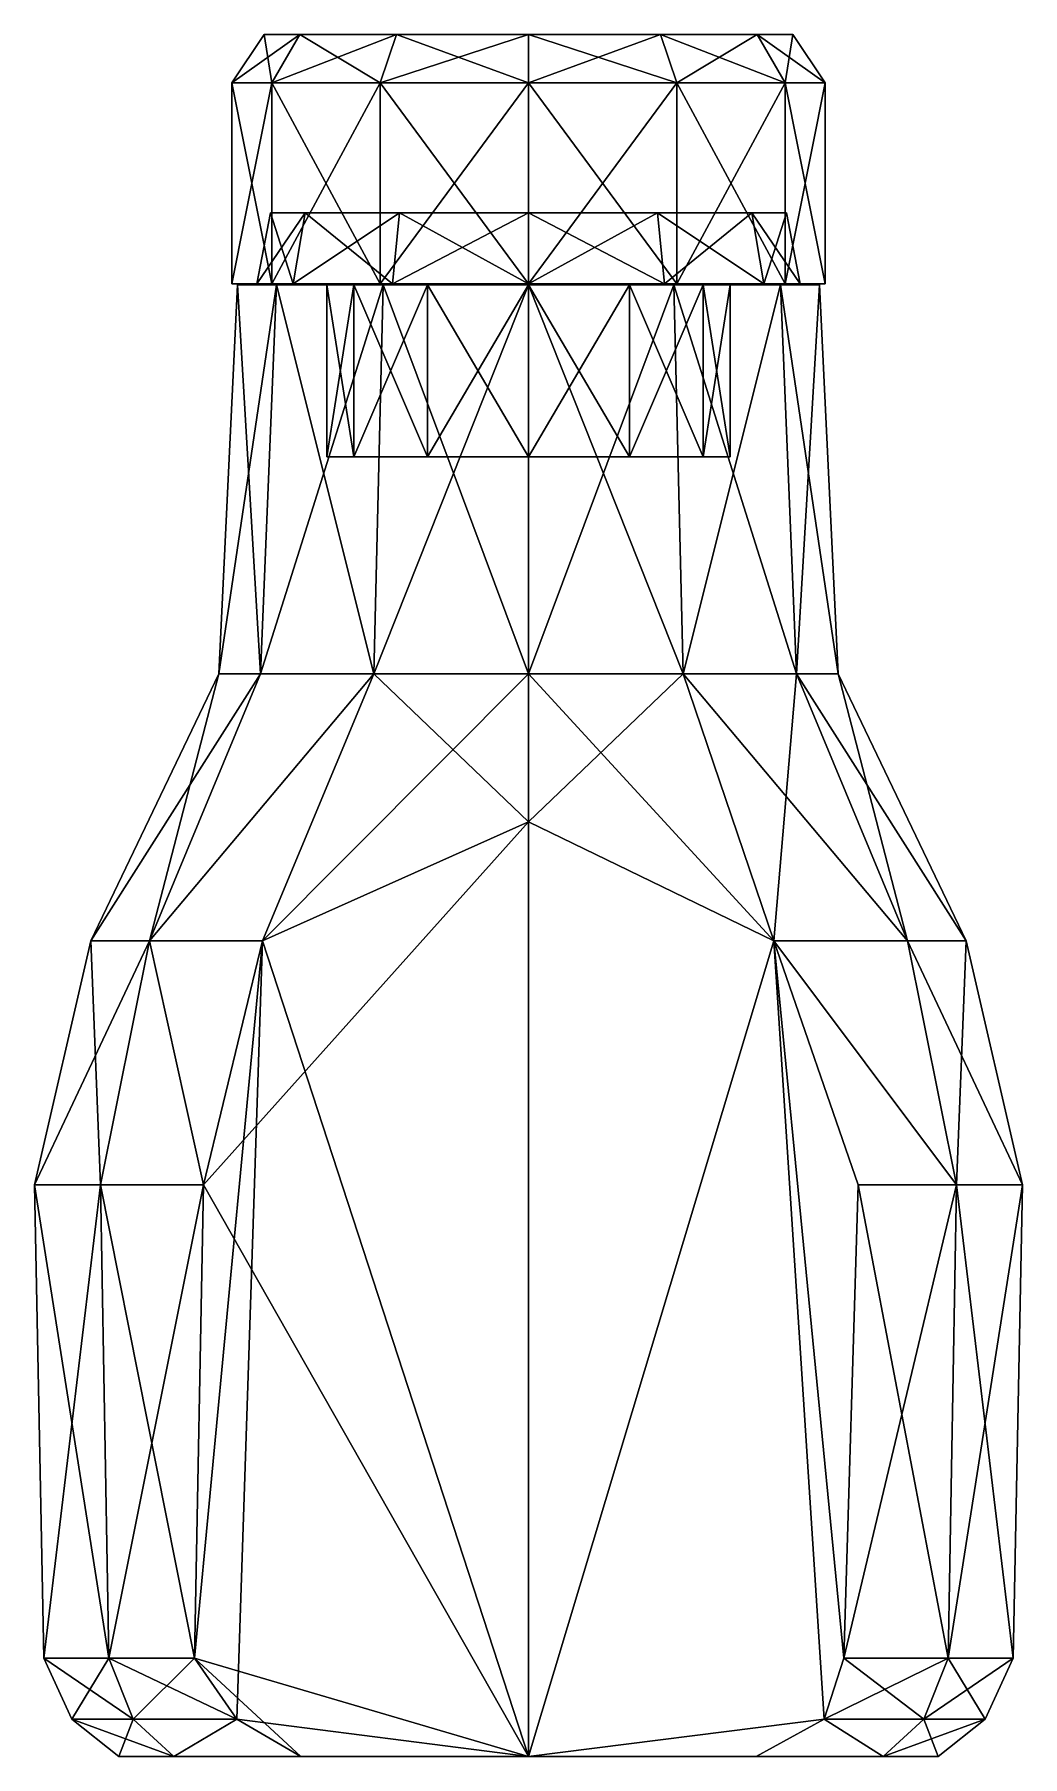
# Model space of a CAD drawing. Extents: x -56 to 56, y 0 to 195.
import ezdxf

# ---------------------------------------------------------------- set-up
doc = ezdxf.new("R2010")
doc.units = 0
doc.layers.add('bottle', color=250, linetype='CONTINUOUS')
doc.layers.add('bottleCap', color=250, linetype='CONTINUOUS')

msp = doc.modelspace()

# ---------------------------------------------------------------- meshes
at = {"layer": 'bottle'}
mesh = msp.add_polyface(dxfattribs=at)
corners = [(37.170676, 64.941707, -38.898495), (0, 166.387807, -32.781284), (0, 122.533504, -34.894744), (-25.65307, 0.481165, 37.424418), (35.542056, 11.576832, 36.432979), (-16.390642, 166.387807, -28.389424), (-17.447372, 122.533504, -30.219735), (25.65307, 0.481165, 37.424418), (-37.646895, 11.576832, -39.656479), (-28.389424, 166.387807, -16.390642), (-30.219735, 122.533504, -17.447372), (-42.734991, 92.416693, -24.673058), (-48.225922, 64.941707, -27.843249), (-47.310767, 11.576832, -27.314884), (-44.565301, 4.708086, -25.729789), (-39.989525, 0.481165, -23.087963), (-36.614447, 64.941707, 36.777), (0, 105.851687, 37.424418), (-32.781284, 166.387807), (-34.894744, 122.533504), (-49.346117, 92.416693), (-55.686498, 64.941707), (-54.629768, 11.576832), (-51.459577, 4.708086), (-46.175926, 0.481165), (35.542056, 11.576832, -39.083595), (-25.65307, 0.481165, -39.77378), (-28.389424, 166.387807, 16.390642), (-30.219735, 122.533504, 17.447372), (-42.734991, 92.416693, 24.673058), (-48.225922, 64.941707, 27.843249), (-47.310767, 11.576832, 27.314884), (-44.565301, 4.708086, 25.729789), (-39.989525, 0.481165, 23.087963), (-32.870672, 4.708086, -39.77378), (0, 0.481165, -39.77378), (-16.390642, 166.387807, 28.389424), (-17.447372, 122.533504, 30.219735), (-29.983631, 92.416693, 37.424418), (-36.614447, 64.941707, -39.454724), (0, 166.387807, 32.781284), (0, 122.533504, 34.894744), (33.306811, 4.708086, 36.988279), (0, 0.481165, 37.424418), (16.390642, 166.387807, 28.389424), (17.447372, 122.533504, 30.219735), (27.634269, 92.416693, 37.424418), (33.306811, 4.708086, -39.638895), (28.389424, 166.387807, 16.390642), (30.219735, 122.533504, 17.447372), (42.734991, 92.416693, 24.673058), (48.225922, 64.941707, 27.843249), (47.310767, 11.576832, 27.314884), (44.565301, 4.708086, 25.729789), (39.989525, 0.481165, 23.087963), (-32.870672, 4.708086, 37.424418), (1.079377, 165.859442), (32.781284, 166.387807), (34.894744, 122.533504), (49.346117, 92.416693), (55.686498, 64.941707), (54.629768, 11.576832), (51.459577, 4.708086), (46.175926, 0.481165), (-37.646895, 11.576832, 36.978756), (25.65307, 0.481165, -39.77378), (28.389424, 166.387807, -16.390642), (30.219735, 122.533504, -17.447372), (42.734991, 92.416693, -24.673058), (48.225922, 64.941707, -27.843249), (47.310767, 11.576832, -27.314884), (44.565301, 4.708086, -25.729789), (39.989525, 0.481165, -23.087963), (27.634269, 92.416693, -39.77378), (0.539689, 165.859442, -0.934768), (16.390642, 166.387807, -28.389424), (17.447372, 122.533504, -30.219735), (37.170676, 64.941707, 36.247879), (-29.983631, 92.416693, -39.77378), (0, 105.851687, -39.77378), (0, 166.387807, -22.739105), (-11.369552, 166.387807, -19.692642), (-19.692642, 166.387807, -11.369552), (-22.739105, 166.387807), (-19.692642, 166.387807, 11.369552), (-11.369552, 166.387807, 19.692642), (0, 166.387807, 22.739105), (11.369552, 166.387807, 19.692642), (19.692642, 166.387807, 11.369552), (22.739105, 166.387807), (19.692642, 166.387807, -11.369552), (11.369552, 166.387807, -19.692642), (0, 146.987807, -22.739105), (-11.369552, 146.987807, -19.692642), (-19.692642, 146.987807, -11.369552), (-22.739105, 146.987807), (-19.692642, 146.987807, 11.369552), (-11.369552, 146.987807, 19.692642), (0, 146.987807, 22.739105), (11.369552, 146.987807, 19.692642), (19.692642, 146.987807, 11.369552), (22.739105, 146.987807), (19.692642, 146.987807, -11.369552), (11.369552, 146.987807, -19.692642)]
mesh.append_faces([[corners[k] for k in face] for face in [(102, 101, 100), (5, 6, 2), (79, 2, 6), (8, 35, 26), (43, 63, 35), (38, 55, 43), (93, 96, 95), (9, 10, 6), (11, 78, 6), (47, 71, 70), (39, 78, 11), (54, 63, 43), (39, 12, 13), (8, 13, 14), (43, 42, 46), (34, 14, 15), (35, 26, 15), (38, 16, 64), (57, 89, 90), (18, 19, 10), (19, 20, 11), (20, 21, 12), (21, 22, 13), (22, 23, 14), (23, 24, 15), (43, 24, 33), (97, 96, 99), (27, 28, 19), (28, 29, 20), (29, 30, 21), (30, 31, 22), (31, 32, 23), (32, 33, 24), (39, 79, 35), (93, 92, 103), (36, 37, 28), (29, 28, 37), (7, 42, 43), (79, 39, 78), (16, 30, 29), (64, 31, 30), (55, 32, 31), (73, 68, 67), (55, 3, 33), (35, 79, 73), (47, 65, 35), (99, 96, 93), (40, 41, 37), (73, 0, 25), (38, 37, 41), (55, 3, 43), (25, 70, 69), (75, 76, 67), (44, 45, 41), (46, 17, 41), (69, 70, 61), (70, 71, 62), (48, 49, 45), (50, 46, 45), (47, 65, 72), (46, 50, 51), (77, 51, 52), (4, 52, 53), (42, 53, 54), (4, 77, 46), (1, 2, 76), (73, 0, 69), (71, 72, 63), (57, 58, 49), (58, 59, 50), (59, 60, 51), (60, 61, 52), (61, 62, 53), (62, 63, 54), (35, 63, 72), (79, 73, 76), (66, 67, 58), (67, 68, 59), (68, 69, 60), (66, 90, 91), (75, 91, 80), (1, 80, 81), (5, 81, 82), (9, 82, 83), (18, 83, 84), (27, 84, 85), (36, 85, 86), (40, 86, 87), (44, 87, 88), (48, 88, 89), (89, 101, 102), (90, 102, 103), (91, 103, 92), (80, 92, 93), (81, 93, 94), (82, 94, 95), (83, 95, 96), (84, 96, 97), (85, 97, 98), (86, 98, 99), (87, 99, 100), (88, 100, 101), (102, 100, 99), (5, 2, 1), (79, 6, 78), (8, 26, 34), (43, 35, 24), (38, 43, 17), (93, 95, 94), (9, 6, 5), (11, 6, 10), (47, 70, 25), (39, 11, 12), (54, 43, 7), (39, 13, 8), (8, 14, 34), (43, 46, 17), (34, 15, 26), (35, 15, 24), (38, 64, 55), (57, 90, 66), (18, 10, 9), (19, 11, 10), (20, 12, 11), (21, 13, 12), (22, 14, 13), (23, 15, 14), (43, 33, 3), (97, 99, 98), (27, 19, 18), (28, 20, 19), (29, 21, 20), (30, 22, 21), (31, 23, 22), (32, 24, 23), (39, 35, 8), (93, 103, 102), (36, 28, 27), (29, 37, 38), (16, 29, 38), (64, 30, 16), (55, 31, 64), (73, 67, 76), (55, 33, 32), (35, 73, 47), (99, 93, 102), (40, 37, 36), (73, 25, 47), (38, 41, 17), (25, 69, 0), (75, 67, 66), (44, 41, 40), (46, 41, 45), (69, 61, 60), (70, 62, 61), (48, 45, 44), (50, 45, 49), (47, 72, 71), (46, 51, 77), (77, 52, 4), (4, 53, 42), (42, 54, 7), (4, 46, 42), (1, 76, 75), (73, 69, 68), (71, 63, 62), (57, 49, 48), (58, 50, 49), (59, 51, 50), (60, 52, 51), (61, 53, 52), (62, 54, 53), (35, 72, 65), (79, 76, 2), (66, 58, 57), (67, 59, 58), (68, 60, 59), (66, 91, 75), (75, 80, 1), (1, 81, 5), (5, 82, 9), (9, 83, 18), (18, 84, 27), (27, 85, 36), (36, 86, 40), (40, 87, 44), (44, 88, 48), (48, 89, 57), (89, 102, 90), (90, 103, 91), (91, 92, 80), (80, 93, 81), (81, 94, 82), (82, 95, 83), (83, 96, 84), (84, 97, 85), (85, 98, 86), (86, 99, 87), (87, 100, 88), (88, 101, 89)]])
at = {"layer": 'bottleCap'}
mesh = msp.add_polyface(dxfattribs=at)
corners = [(28.946739, 166.482208, 16.712408), (25.791544, 194.603157, 14.890755), (33.424815, 166.482208), (29.78151, 194.603157), (28.946739, 166.482208, -16.712408), (25.791544, 194.603157, -14.890755), (16.712408, 166.482208, -28.946739), (14.890755, 194.603157, -25.791544), (0, 166.482208, -33.424815), (0, 194.603157, -29.78151), (-16.712408, 166.482208, -28.946739), (-14.890755, 194.603157, -25.791544), (-28.946739, 166.482208, -16.712408), (-25.791544, 194.603157, -14.890755), (-33.424815, 166.482208), (-29.78151, 194.603157), (-28.946739, 166.482208, 16.712408), (-25.791544, 194.603157, 14.890755), (-16.712408, 166.482208, 28.946739), (-14.890755, 194.603157, 25.791544), (0, 166.482208, 33.424815), (0, 194.603157, 29.78151), (16.712408, 166.482208, 28.946739), (14.890755, 194.603157, 25.791544), (28.946739, 189.146838, 16.712408), (33.424815, 189.146838), (28.946739, 189.146838, -16.712408), (16.712408, 189.146838, -28.946739), (0, 189.146838, -33.424815), (-16.712408, 189.146838, -28.946739), (-28.946739, 189.146838, -16.712408), (-33.424815, 189.146838), (-28.946739, 189.146838, 16.712408), (-16.712408, 189.146838, 28.946739), (0, 189.146838, 33.424815), (16.712408, 189.146838, 28.946739), (26.525985, 166.482208, 15.314785), (30.629569, 166.482208), (26.525985, 166.482208, -15.314785), (15.314785, 166.482208, -26.525985), (0, 166.482208, -30.629569), (-15.314785, 166.482208, -26.525985), (-26.525985, 166.482208, -15.314785), (-30.629569, 166.482208), (-26.525985, 166.482208, 15.314785), (-15.314785, 166.482208, 26.525985), (0, 166.482208, 30.629569), (15.314785, 166.482208, 26.525985), (25.17316, 174.482208, 14.533731), (29.067461, 174.482208), (25.17316, 174.482208, -14.533731), (14.533731, 174.482208, -25.17316), (0, 174.482208, -29.067461), (-14.533731, 174.482208, -25.17316), (-25.17316, 174.482208, -14.533731), (-29.067461, 174.482208), (-25.17316, 174.482208, 14.533731), (-14.533731, 174.482208, 25.17316), (0, 174.482208, 29.067461), (14.533731, 174.482208, 25.17316)]
mesh.append_faces([[corners[k] for k in face] for face in [(33, 19, 21), (25, 3, 5), (5, 3, 13), (50, 59, 48), (4, 26, 27), (13, 3, 1), (56, 59, 50), (27, 7, 9), (1, 23, 21), (58, 59, 56), (8, 28, 29), (1, 21, 19), (50, 51, 52), (29, 11, 13), (17, 15, 13), (50, 52, 53), (12, 30, 31), (11, 9, 7), (53, 54, 55), (31, 15, 17), (35, 23, 1), (20, 34, 35), (16, 32, 33), (0, 24, 25), (34, 20, 18), (26, 4, 2), (26, 5, 7), (28, 8, 6), (28, 9, 11), (30, 12, 10), (30, 13, 15), (32, 16, 14), (24, 0, 22), (34, 21, 23), (32, 17, 19), (24, 1, 3), (4, 38, 37), (2, 37, 36), (0, 36, 47), (16, 44, 43), (20, 46, 45), (18, 45, 44), (22, 47, 46), (8, 40, 39), (6, 39, 38), (10, 41, 40), (14, 43, 42), (12, 42, 41), (38, 50, 49), (37, 49, 48), (36, 48, 59), (44, 56, 55), (46, 58, 57), (45, 57, 56), (47, 59, 58), (40, 52, 51), (39, 51, 50), (41, 53, 52), (43, 55, 54), (42, 54, 53), (33, 21, 34), (25, 5, 26), (5, 13, 11), (50, 48, 49), (4, 27, 6), (13, 1, 17), (56, 50, 55), (27, 9, 28), (58, 56, 57), (8, 29, 10), (1, 19, 17), (29, 13, 30), (50, 53, 55), (12, 31, 14), (11, 7, 5), (31, 17, 32), (35, 1, 24), (20, 35, 22), (16, 33, 18), (0, 25, 2), (34, 18, 33), (26, 2, 25), (26, 7, 27), (28, 6, 27), (28, 11, 29), (30, 10, 29), (30, 15, 31), (32, 14, 31), (24, 22, 35), (34, 23, 35), (32, 19, 33), (24, 3, 25), (4, 37, 2), (2, 36, 0), (0, 47, 22), (16, 43, 14), (20, 45, 18), (18, 44, 16), (22, 46, 20), (8, 39, 6), (6, 38, 4), (10, 40, 8), (14, 42, 12), (12, 41, 10), (38, 49, 37), (37, 48, 36), (36, 59, 47), (44, 55, 43), (46, 57, 45), (45, 56, 44), (47, 58, 46), (40, 51, 39), (39, 50, 38), (41, 52, 40), (43, 54, 42), (42, 53, 41)]])

doc.saveas('drawing.dxf')
